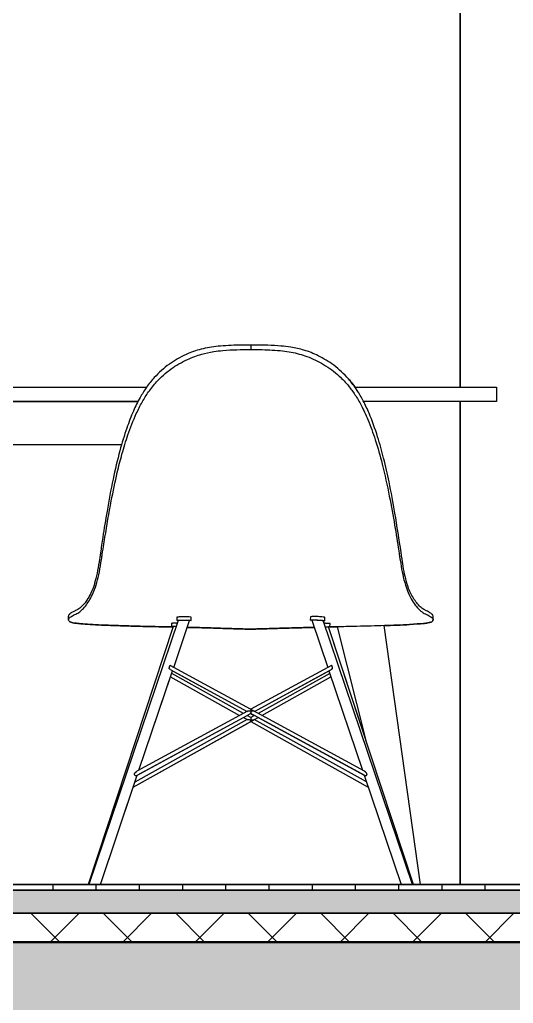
# Model space of a CAD drawing. Header units: millimetres. Extents: x -100 to 224448, y 0 to 22177.
# Drawn here: x 80730 to 81415, y 16685 to 18050 of the extents above; entities that cross this region are included whole.
import ezdxf

# ---------------------------------------------------------------- set-up
doc = ezdxf.new("R2010")
doc.units = ezdxf.units.MM
doc.linetypes.add('DASHED', pattern=[19.05, 12.7, -6.35])
doc.layers.get('0').update_dxf_attribs({"true_color": 0xdfdfdf})
for name, color, linetype in [('Background_0', 7, 'Continuous'), ('Background_DOOR_PANEL', 255, 'Continuous'), ('Boundary_Floor_ Ceramic Tiles', 7, 'Continuous'), ('Boundary_Insulation_ Extruded Polystyrene', 42, 'Continuous'), ('Boundary_Screed', 7, 'Continuous'), ('Elevation_Plaster_ Cement', 7, 'Continuous'), ('Fill_Concrete_ Reinforced', 85, 'Continuous'), ('Fill_Floor_ Ceramic Tiles', 251, 'Continuous'), ('Fill_Insulation_ Extruded Polystyrene', 42, 'Continuous'), ('Fill_Screed', 251, 'Continuous'), ('Viewport border', 7, 'Continuous')]:
    doc.layers.add(name, color=color, linetype=linetype)
for name, color, linetype, lineweight in [('Background_Concrete_ Reinforced', 7, 'Continuous', 9), ('Background_Floor_ Ceramic Tiles', 7, 'Continuous', 9), ('Background_Insulation_ Extruded Polystyrene', 7, 'Continuous', 9), ('Background_Screed', 7, 'Continuous', 9), ('Boundary_Concrete_ Reinforced', 99, 'Continuous', 50)]:
    doc.layers.add(name, color=color, linetype=linetype, lineweight=lineweight)
doc.layers.add('BIM_ROOM_LINES', color=7, linetype='Continuous', plot=False)

# ---------------------------------------------------------------- blocks, each defined once
blk = doc.blocks.new("AA'__section__..%5CMainBuilding.dwg", base_point=(4426.8, -9050, 0))
at = {"layer": 'Elevation_Plaster_ Cement'}
h = blk.add_hatch(dxfattribs=at)
h.set_pattern_fill('DOTS2', color=256, scale=20, style=0)
h.paths.add_polyline_path([(13278.1, 9935), (13278.1, 7800), (14174.2, 7800), (14268.3, 8030), (14268.8, 8031.3), (14272.6, 8040.9), (14296.6, 8102.2), (14296.7, 8102.4), (14296.7, 8102.5, -0.269538), (14298.5, 8103.9), (14324.1, 8166.5), (14322.2, 8166.5), (14322.3, 8171), (14322.5, 8171), (14322.5, 8171.5), (14063, 8542.1), (14063, 8548.2), (14598.4, 8160.1), (14598.4, 8154.2), (14525.3, 8161.8), (14525.1, 8157.3), (14523.2, 8157.4), (14641, 7800), (14908.5, 7800), (14908.5, 8372.3), (14908.5, 8410), (14908.5, 8470), (14758.5, 8470), (14758.5, 8490), (16258.5, 8490), (16258.5, 8470), (16108.5, 8470), (16108.5, 8410), (16108.5, 8372.3), (16108.5, 7800), (16375.9, 7800), (16493.8, 8157.4), (16491.8, 8157.3), (16491.6, 8161.8), (16418.5, 8154.2), (16418.5, 8160.1), (16954, 8548.2), (16954, 8542.1), (16694.5, 8171.5), (16694.5, 8171), (16694.7, 8171), (16694.8, 8166.5), (16692.8, 8166.5), (16718.4, 8103.9, -0.269538), (16720.3, 8102.5), (16720.4, 8102.2), (16744.4, 8040.9), (16748.1, 8031.3), (16748.6, 8030), (16842.7, 7800), (20835.9, 7800), (20835.9, 11801.6), (11180.9, 10946.9), (11180.9, 8548.1), (11238.1, 8542.1), (11238.1, 9935)])
at = {"layer": 'Fill_Concrete_ Reinforced', "extrusion": (1.66128e-17, 2.88827e-15, -1)}
h = blk.add_hatch(dxfattribs=at)
h.set_pattern_fill('CONCRETE1', color=256, scale=20, angle=15, style=0)
h.set_pattern_definition([(15, (-5595.9, -5200), (287.368, 497.736), [50.8, -355.6]), (105, (-5595.9, -5200), (-497.736, 287.368), [50.8, -355.6]), (150, (-5546.83, -5186.85), (-392.5523, -105.184), [71.842, -502.8944]), (15, (-5606, -4966.04), (287.368, 497.736), [50.8, -355.6]), (60, (-5574.9, -4984), (-105.184, 392.5523), [35.921, -538.8154]), (150, (-5574.9, -4984), (-392.5523, -105.184), [35.921, -538.8154]), (15, (-5485.1, -4828.46), (287.368, 497.736), [71.842, -334.558]), (60, (-5485.1, -4828.46), (-105.184, 392.5523), [50.8, -523.9364]), (150, (-5415.7, -4809.87), (-392.5523, -105.184), [50.8, -523.9364]), (105, (-5352.3, -5029.55), (-497.736, 287.368), [50.8, -355.6]), (60, (-5352.32, -5029.55), (-105.184, 392.5523), [35.921, -538.8154]), (150, (-5334.36, -4998.44), (-392.5523, -105.184), [35.921, -538.8154]), (15, (-5573.13, -5088.7), (287.368, 497.736), [25.4, -340.36]), (15, (-5305, -4911.7), (287.368, 497.736), [25.4, -340.36]), (105, (-5440.83, -4895.5), (-497.736, 287.368), [25.4, -340.36]), (150, (-5332.6, -5103.15), (-392.5523, -105.184), [35.921, -538.8154]), (150, (-5576.65, -4879.3), (-392.5523, -105.184), [35.921, -538.8154]), (60, (-5446.4, -5021.9), (-105.184, 392.5523), [35.921, -538.8154]), (105, (-5474.1, -5114.77), (-497.736, 287.368), [6.35, -400.05]), (105, (-5500.1, -4944.24), (-497.736, 287.368), [6.35, -400.05]), (105, (-5334.15, -4827.46), (-497.736, 287.368), [6.35, -400.05]), (105, (-5272.14, -5034.36), (-497.736, 287.368), [6.35, -400.05])])
h.paths.add_polyline_path([(-26015.9, 7550), (-5775.9, 7550), (-5775.9, 7720), (-5915.9, 7720), (-25875.9, 7720), (-26015.9, 7720)])
at = {"layer": 'Fill_Floor_ Ceramic Tiles', "extrusion": (2.10113e-17, -4.02994e-14, -1)}
h = blk.add_hatch(dxfattribs=at)
h.set_pattern_fill('_USER', color=256, scale=60, angle=90, style=0, pattern_type=0)
h.set_pattern_definition([(90, (-5595.9, -5200), (-60, -2e-13), [])])
h.paths.add_polyline_path([(-5915.9, 7800), (-25875.9, 7800), (-25875.9, 7792), (-5915.9, 7792)])
at = {"layer": 'Fill_Insulation_ Extruded Polystyrene', "extrusion": (2.11813e-17, 8.48409e-16, -1)}
h = blk.add_hatch(dxfattribs=at)
h.set_pattern_fill('INSULATION', color=256, scale=20, style=0)
h.set_pattern_definition([(45, (-5595.9, -5200), (-50.28943, 50.28943), []), (135, (-5595.9, -5200), (-50.28943, -50.28943), [])])
h.paths.add_polyline_path([(-5915.9, 7760), (-25875.9, 7760), (-25875.9, 7720), (-5915.9, 7720)])
at = {"layer": 'Fill_Screed', "extrusion": (2.11813e-17, 1.06051e-15, -1)}
h = blk.add_hatch(dxfattribs=at)
h.set_pattern_fill('SCREED', color=256, scale=20, angle=15, style=0)
h.set_pattern_definition([(15, (-5595.9, -5200), (915.6406, 508.3053), [-127, 0, -381, 0]), (15, (-5599.19, -5187.73), (915.6406, 508.3053), [-50.8, 0, -177.8, 0, -91.44, 0, -381, 0]), (15, (-5602.47, -5175.47), (915.6406, 508.3053), [-25.4, 0, -127, 0, -127, 0, -279.4, 0, -91.44, 0]), (15, (-5605.76, -5163.2), (915.6406, 508.3053), [-91.44, 0, -406.4, 0]), (15, (-5609.05, -5150.93), (915.6406, 508.3053), [-304.8, 0, -304.8, 0]), (15, (-5612.34, -5138.66), (915.6406, 508.3053), [-431.8, 0]), (15, (-5615.62, -5126.4), (915.6406, 508.3053), [-127, 0, -558.8, 0]), (15, (-5618.9, -5114.13), (915.6406, 508.3053), [-177.8, 0, -101.6, 0]), (15, (-5622.2, -5101.86), (915.6406, 508.3053), [-254, 0]), (15, (-5628.77, -5077.33), (915.6406, 508.3053), [-35.56, 0, -381, 0, -228.6, 0]), (15, (-5632.06, -5065.06), (915.6406, 508.3053), [-50.8, 0, -5.08, 0, -127, 0]), (15, (-5635.34, -5052.8), (915.6406, 508.3053), [-25.4, 0, -330.2, 0, -381, 0]), (15, (-5638.63, -5040.53), (915.6406, 508.3053), [-254, 0]), (15, (-5641.92, -5028.26), (915.6406, 508.3053), [-127, 0, -533.4, 0]), (15, (-5648.5, -5003.72), (915.6406, 508.3053), [-609.6, 0]), (15, (-5651.78, -4991.46), (915.6406, 508.3053), [-127, 0, -10.16, 0, -177.8, 0]), (15, (-5655.07, -4979.2), (915.6406, 508.3053), [-35.56, 0, -254, 0, -101.6, 0, -177.8, 0, -203.2, 0]), (15, (-5658.35, -4966.92), (915.6406, 508.3053), [-76.2, 0, -101.6, 0, -254, 0, -10.16, 0, -127, 0]), (15, (-5661.64, -4954.65), (915.6406, 508.3053), [-254, 0])])
h.paths.add_polyline_path([(-5915.9, 7792), (-25875.9, 7792), (-25875.9, 7760), (-5915.9, 7760)])
at = {"linetype": 'DASHED', "extrusion": (0, 1, 1.06547e-32)}
blk.add_line((11967.5, 8548.2), (11967.5, 8542.1), dxfattribs=at)
blk.add_line((5427.9, 7800), (41613.9, 7800))
blk.add_line((5427.9, 7800), (41613.9, 7800))
at = {"layer": 'Background_0', "extrusion": (0, 1, 1.06547e-32)}
for p, q in [((11312, 8490), (11823.1, 8490)), ((12112, 8490), (12308.5, 8490)), ((12308.5, 8490), (12308.5, 8470)), ((11811, 8470), (11324.1, 8470)), ((11324.1, 8470), (11811, 8470)), ((12308.5, 8470), (12124.1, 8470)), ((11788.1, 8410), (11346.9, 8410)), ((11788.1, 8410), (11346.9, 8410)), ((11866.8, 8166.3), (11742.9, 7800)), ((11857.7, 8162.4), (11857.7, 8157.8)), ((11860.6, 8101.1), (11882.6, 8166.3)), ((11864.7, 8170.9), (11864.7, 8166.3)), ((11884.7, 8166.3), (11884.7, 8170.9)), ((12050.4, 8171.3), (12050.2, 8166.7)), ((12052.1, 8166.5), (12074.3, 8101)), ((12192, 7800), (12068.2, 8165.9)), ((12070.2, 8165.8), (12070.4, 8170.3)), ((12077.4, 8157.3), (12077.6, 8161.8)), ((11859.7, 8157.7), (11741.8, 7800)), ((11860.6, 8101.1), (11879.3, 8156.6)), ((12071, 8157.6), (12072.8, 8157.5)), ((12071, 8157.6), (12077.4, 8157.3)), ((12072.8, 8157.5), (12075.3, 8157.4)), ((12193.3, 7800), (12075.4, 8157.4)), ((12127.1, 8000.6), (12075.6, 8157.1)), ((12128.1, 7998), (12087.7, 8157.3)), ((12152.3, 8159), (12202.8, 7800)), ((12152.3, 8159), (12202.8, 7800)), ((11812.3, 7958.4), (11858.9, 8096.3)), ((12125.4, 7957), (11855.5, 8103.8)), ((11856.4, 8097.7), (11961.6, 8040.4)), ((11857.8, 8092.8), (11858.9, 8096.3)), ((11957.3, 8037.3), (11857.8, 8092.8)), ((11858.9, 8096.3), (11962.3, 8040)), ((12079.4, 8103.7), (11967.5, 8042.9)), ((11972.8, 8040), (12078.5, 8097.6)), ((11972.8, 8040), (12075.9, 8096.2)), ((12077.1, 8092.7), (11977.8, 8037.3)), ((12075.9, 8096.2), (12122.5, 7958.6)), ((11812.3, 7958.4), (11856.1, 8088)), ((11856.1, 8088), (11952.1, 8034.5)), ((11856.1, 8088), (11952.1, 8034.5)), ((11983, 8034.5), (12078.7, 8087.9)), ((11983, 8034.5), (12078.7, 8087.9)), ((11962.9, 8040.3), (11809.4, 7956.9)), ((11966.4, 8037.8), (12126.2, 7950.9)), ((11967.5, 8040.9), (11967.5, 8040)), ((11804.4, 7934.9), (11977.8, 8031.6)), ((11804.4, 7934.9), (11967.5, 8025.9)), ((11962.4, 8028.8), (11806.7, 7942)), ((11808.6, 7950.7), (11967.5, 8037.2)), ((11810, 7951.5), (11957.3, 8031.6)), ((11957.3, 8031.6), (11962.4, 8028.8)), ((11957.3, 8031.6), (11962.8, 8028.6)), ((11962.5, 8034.4), (11967.5, 8037.2)), ((11967.5, 8031.6), (11962.5, 8034.4)), ((11967.5, 8037.2), (11971.5, 8035)), ((11972.6, 8034.4), (11967.5, 8031.6)), ((11967.5, 8031.6), (11967.5, 8029)), ((11967.5, 8029), (11967.5, 8028)), ((11967.5, 8025.9), (11967.5, 8028)), ((11967.5, 8025.9), (12130.5, 7935.1)), ((11967.5, 8025.9), (12130.5, 7935.1)), ((12128.1, 7942.1), (11972.3, 8028.9)), ((11972.9, 8028.9), (11977.8, 8031.6)), ((11977.8, 8031.6), (12124.9, 7951.6)), ((11758.7, 7800), (11810, 7951.5)), ((11806.7, 7942), (11810, 7951.5)), ((12124.9, 7951.6), (12176.2, 7800)), ((11758.7, 7800), (11804.4, 7934.9))]:
    blk.add_line(p, q, dxfattribs=at)
at = {"layer": 'Background_0', "extrusion": (8.86372e-13, 7.83155e-13, -1)}
blk.add_arc((-11999.4, 8410.8, 0), 137.7, 136.6926, 144.8637, dxfattribs=at)
at = {"layer": 'Background_0'}
for centre, radius, start, end in [((11877.2, 8027.4, 0), 143.7, 87.0083, 90.9973), ((12053.3, 8155.2), 16.4, 88.1779, 99.3618), ((12126.9, 7952.4), 1.63, 243.8348, 303.5316), ((12126.9, 7952.8), 2.01, 297.2959, 344.3226)]:
    blk.add_arc(centre, radius, start, end, dxfattribs=at)
at = {"layer": 'Background_0', "extrusion": (-1.74004e-16, 1.06547e-32, -1)}
for centre, radius, start, end in [((-11863.6, 8109), 13.5, 302.7381, 316.0829), ((-11807.9, 7952.6), 1.99, 296.5514, 344.4291)]:
    blk.add_arc(centre, radius, start, end, dxfattribs=at)
at = {"layer": 'Background_0', "extrusion": (9.07612e-14, 1.808e-19, -1)}
for start_param, end_param in [(-0.000001, 1.570953), (5.634555, 6.283184), (1.570953, 3.141592), (3.141592, 3.807343)]:
    blk.add_ellipse((11874.7, 8166.3), major_axis=(-10, 0), ratio=0.02531, start_param=start_param, end_param=end_param, dxfattribs=at)
at = {"layer": 'Background_0', "extrusion": (7.79716e-16, -2.76083e-18, -1)}
for start_param, end_param in [(3.148971, 3.932856), (3.932856, 5.433967), (5.433967, 6.279242)]:
    blk.add_ellipse((11874.7, 8166.3), major_axis=(7.91, -0.02), ratio=0.025509, start_param=start_param, end_param=end_param, dxfattribs=at)
at = {"layer": 'Background_0', "extrusion": (9.43434e-17, -1.19761e-17, -1)}
for start_param, end_param in [(-0.002953, 3.138639), (5.619983, 6.280232), (3.141611, 3.750605), (9.421825, 9.424796)]:
    blk.add_ellipse((12060.2, 8166.2), major_axis=(-9.99, 0.45), ratio=0.069694, start_param=start_param, end_param=end_param, dxfattribs=at)
at = {"layer": 'Background_0', "extrusion": (-1.74004e-16, 1.38667e-32, -1)}
for start_param, end_param in [(6.25873, 7.115321), (0.832136, 2.472617), (2.472617, 3.117475)]:
    blk.add_ellipse((12060.2, 8166.2), major_axis=(-8.01, 0.3), ratio=0.068313, start_param=start_param, end_param=end_param, dxfattribs=at)
at = {"layer": 'Background_0', "extrusion": (-1.74004e-16, 1.06547e-32, -1)}
for centre, major_axis, ratio, start_param, end_param in [((11867.7, 8157.8), (10, 0), 0.044485, 3.141593, 4.343124), ((11867.7, 8157.8), (10, 0), 0.044485, 2.49566, 3.141593), ((11967.5, 8028.8), (-4.96, 0), 0.150863, 5.060577, 6.018523), ((11967.5, 8028.8), (-4.96, 0), 0.150863, 4.712389, 5.060577)]:
    blk.add_ellipse(centre, major_axis=major_axis, ratio=ratio, start_param=start_param, end_param=end_param, dxfattribs=at)
at = {"layer": 'Background_0', "extrusion": (7.28786e-16, 4.60276e-18, -1)}
for start_param, end_param in [(3.157112, 3.991124), (3.991124, 4.233039)]:
    blk.add_ellipse((11867.7, 8157.8), major_axis=(7.91, 0.04), ratio=0.044833, start_param=start_param, end_param=end_param, dxfattribs=at)
at = {"layer": 'Background_0', "extrusion": (-1.59995e-16, 1.69008e-22, -1)}
for start_param, end_param in [(3.468422, 4.364278), (4.364278, 4.712465)]:
    blk.add_ellipse((11967.5, 8040), major_axis=(4.96, 0), ratio=0.184074, start_param=start_param, end_param=end_param, dxfattribs=at)
at = {"layer": 'Background_0', "extrusion": (-1.88013e-16, -1.69008e-22, -1)}
for start_param, end_param in [(1.570873, 1.91906), (1.91906, 2.814763)]:
    blk.add_ellipse((11967.5, 8040), major_axis=(-4.96, 0), ratio=0.184074, start_param=start_param, end_param=end_param, dxfattribs=at)
at = {"layer": 'Background_0'}
for start_param, end_param in [(1.570796, 1.918984), (1.918984, 2.876931)]:
    blk.add_ellipse((11967.5, 8028.8), major_axis=(-4.96, 0), ratio=0.150863, start_param=start_param, end_param=end_param, dxfattribs=at)
for points, degree, knots in [([(11967.5, 8548.2), (11962.1, 8548.2), (11956.6, 8548.2), (11946.3, 8548), (11941.3, 8547.8), (11926.3, 8547), (11917.8, 8546.2), (11906.3, 8544.3), (11902.4, 8543.5), (11894.9, 8541.6), (11891.5, 8540.5), (11884.5, 8538.1), (11881.2, 8536.7), (11869.6, 8531.4), (11861.8, 8527), (11846.8, 8516.3), (11839.9, 8510.1), (11829.6, 8498.8), (11826, 8494.2), (11819.5, 8484.9), (11816.6, 8480.2), (11810.5, 8469.4), (11807.5, 8463.1), (11801.3, 8449.1), (11798.2, 8441.1), (11791.9, 8422.8), (11788.7, 8412.3), (11782.3, 8388.7), (11779.2, 8375.4), (11773.3, 8347.5), (11770.5, 8332.5), (11765.9, 8305.8), (11763.9, 8293.7), (11761, 8274.4), (11759.9, 8267.1), (11758.2, 8255.9), (11757.6, 8251.6), (11756.1, 8242.1), (11755.2, 8236.8), (11753.2, 8226.8), (11752.1, 8222.2), (11749.6, 8213.9), (11748.5, 8210.8), (11746.2, 8205.4), (11745, 8202.9), (11742.1, 8197.6), (11740.5, 8195), (11736.9, 8190), (11735, 8187.7), (11731.1, 8183.8), (11729.1, 8182.5), (11726, 8180.6), (11724.7, 8180.1), (11721, 8178.3), (11719.1, 8177.2), (11716, 8175), (11715, 8174), (11714.5, 8172.8), (11714.5, 8172.5), (11714.5, 8172.2)], 3, [0, 0, 0, 0, 16.330716, 16.330716, 31.10748, 31.10748, 61.512893, 61.512893, 77.35221, 77.35221, 92.1238, 92.1238, 107.017959, 107.017959, 145.130915, 145.130915, 185.659571, 185.659571, 211.144639, 211.144639, 234.597358, 234.597358, 264.247955, 264.247955, 298.978933, 298.978933, 343.832824, 343.832824, 398.464099, 398.464099, 458.814973, 458.814973, 507.488234, 507.488234, 537.236482, 537.236482, 553.138672, 553.138672, 573.955597, 573.955597, 593.482799, 593.482799, 611.422984, 611.422984, 630.807534, 630.807534, 655.718862, 655.718862, 687.134652, 687.134652, 723.883084, 723.883084, 754.468186, 754.468186, 822.843285, 822.843285, 908.971704, 908.971704, 939.060242, 939.060242, 939.060242, 939.060242]), ([(12220.6, 8172.2), (12220.6, 8172.9), (12220.3, 8173.6), (12218.9, 8175.1), (12217.8, 8176), (12215, 8177.7), (12213.4, 8178.6), (12209.9, 8180.3), (12208.2, 8181), (12204.8, 8183.3), (12203.2, 8184.6), (12199.9, 8188), (12198.3, 8189.9), (12195.2, 8194.1), (12193.8, 8196.3), (12191, 8201.1), (12189.7, 8203.6), (12187.2, 8209.2), (12186.1, 8212), (12183.9, 8219), (12182.8, 8222.9), (12180.8, 8231.7), (12179.9, 8236.6), (12178.3, 8245.9), (12177.7, 8250.4), (12176.7, 8256.7), (12176.5, 8258.6), (12173.5, 8278.6), (12170.7, 8297.1), (12165.1, 8329.5), (12162.4, 8344.1), (12157.2, 8369.4), (12154.7, 8380.4), (12149.5, 8401.2), (12146.7, 8411.2), (12140.1, 8432.1), (12136.2, 8443.2), (12129.3, 8459.4), (12126.6, 8465.1), (12121.1, 8475.7), (12118.2, 8480.7), (12111.5, 8491), (12107.5, 8496.3), (12097, 8508.3), (12090.3, 8514.6), (12076, 8525.2), (12068.8, 8529.6), (12057.9, 8534.9), (12054.6, 8536.4), (12048.1, 8539), (12044.8, 8540.2), (12035.4, 8542.9), (12029.4, 8544.2), (12018.7, 8545.9), (12014, 8546.4), (12003.4, 8547.3), (11997.3, 8547.7), (11983.3, 8548.1), (11975.4, 8548.2), (11967.5, 8548.2)], 3, [383.319442, 383.319442, 383.319442, 383.319442, 419.22789, 419.22789, 453.909185, 453.909185, 482.097896, 482.097896, 502.375549, 502.375549, 518.270199, 518.270199, 532.247994, 532.247994, 543.910889, 543.910889, 554.554307, 554.554307, 564.834948, 564.834948, 576.338436, 576.338436, 589.397144, 589.397144, 600.98443, 600.98443, 605.77919, 605.77919, 650.931093, 650.931093, 686.958256, 686.958256, 714.797523, 714.797523, 740.438477, 740.438477, 770.035685, 770.035685, 786.5812, 786.5812, 801.648134, 801.648134, 819.550519, 819.550519, 844.362973, 844.362973, 866.825831, 866.825831, 875.712827, 875.712827, 884.748356, 884.748356, 900.216743, 900.216743, 911.686824, 911.686824, 926.688446, 926.688446, 946.041088, 946.041088, 946.041088, 946.041088]), ([(11714.5, 8167.2), (11714.5, 8167.9), (11714.8, 8168.6), (11716.2, 8170.2), (11717.3, 8171), (11719.7, 8172.4), (11720.4, 8172.9), (11722, 8173.7), (11722.7, 8174.1), (11725, 8175.2), (11726.8, 8176), (11730.4, 8178.3), (11732.1, 8179.7), (11735.7, 8183.3), (11737.5, 8185.3), (11742.7, 8192.4), (11746, 8198), (11750.1, 8207.2), (11751.5, 8210.8), (11754.3, 8219.9), (11755.5, 8224.6), (11757.7, 8234.9), (11758.6, 8240.6), (11760, 8249.1), (11760.5, 8251.9), (11760.9, 8255.1), (11761, 8255.4), (11761.5, 8258.9), (11762.2, 8263.3), (11763.7, 8273), (11764.4, 8277.3), (11767.8, 8298.1), (11770.7, 8315.3), (11776.4, 8345.1), (11779.2, 8358.4), (11784.3, 8380), (11786.4, 8388.5), (11791.3, 8406), (11794, 8415), (11800.5, 8433.8), (11804.4, 8443.7), (11811.2, 8458.6), (11813.9, 8464), (11819.5, 8474), (11822.4, 8478.7), (11829, 8488), (11832.7, 8492.7), (11842.8, 8503.8), (11849.5, 8509.8), (11863.9, 8520.1), (11871.5, 8524.5), (11882.9, 8529.7), (11886.4, 8531.1), (11893, 8533.6), (11896.2, 8534.6), (11904.8, 8537.1), (11910.3, 8538.3), (11920.3, 8539.8), (11924.6, 8540.3), (11935.3, 8541.3), (11941.8, 8541.6), (11954.6, 8542), (11961.1, 8542.1), (11967.5, 8542.1)], 3, [282.763591, 282.763591, 282.763591, 282.763591, 312.946334, 312.946334, 342.237182, 342.237182, 354.170816, 354.170816, 363.917289, 363.917289, 381.338568, 381.338568, 395.33515, 395.33515, 407.61727, 407.61727, 430.080656, 430.080656, 440.322272, 440.322272, 449.714576, 449.714576, 460.205087, 460.205087, 465.478589, 465.478589, 466.022667, 466.022667, 471.620418, 471.620418, 476.011063, 476.011063, 493.219473, 493.219473, 506.849549, 506.849549, 515.862672, 515.862672, 525.507293, 525.507293, 536.48913, 536.48913, 543.006963, 543.006963, 548.952309, 548.952309, 555.470742, 555.470742, 565.407649, 565.407649, 574.735651, 574.735651, 578.727853, 578.727853, 582.166627, 582.166627, 588.043547, 588.043547, 592.326401, 592.326401, 598.712778, 598.712778, 605.095063, 605.095063, 605.095063, 605.095063]), ([(11967.5, 8542.1), (11972.8, 8542.1), (11978.1, 8542), (11988, 8541.8), (11992.7, 8541.6), (12007.5, 8540.8), (12016, 8539.8), (12027.3, 8537.7), (12031, 8536.8), (12038.3, 8534.8), (12041.9, 8533.6), (12053.5, 8529.4), (12061.2, 8525.7), (12076.4, 8516.7), (12083.6, 8511.3), (12094.9, 8501), (12099.2, 8496.4), (12106.3, 8487.7), (12109.3, 8483.6), (12115.2, 8474.6), (12118.1, 8469.7), (12124.1, 8458.3), (12127.2, 8451.6), (12133.8, 8435.8), (12137.3, 8426.3), (12143.9, 8405.8), (12147.1, 8394.5), (12153.7, 8368.5), (12156.9, 8353.5), (12162.5, 8325.3), (12165, 8311.6), (12169.2, 8286.5), (12171.1, 8274.6), (12173, 8262.6), (12173, 8262.3), (12173.3, 8260.7), (12173.5, 8259.4), (12174.3, 8254.1), (12175, 8249.6), (12176.5, 8240), (12177.4, 8235), (12179.5, 8225), (12180.8, 8220), (12183.4, 8211.6), (12184.6, 8208.1), (12187.8, 8200.7), (12189.8, 8197.1), (12193.6, 8190.7), (12195.5, 8188.1), (12199.5, 8183), (12201.6, 8180.9), (12205.9, 8177.3), (12208, 8176.2), (12210, 8175.2), (12210.1, 8175.2), (12210.3, 8175.1), (12210.4, 8175), (12211, 8174.7), (12211.6, 8174.5), (12214.6, 8173), (12216.4, 8171.9), (12219.3, 8169.8), (12220.2, 8168.8), (12220.6, 8167.7), (12220.6, 8167.5), (12220.6, 8167.2)], 3, [0, 0, 0, 0, 15.757403, 15.757403, 29.876397, 29.876397, 60.217719, 60.217719, 75.46174, 75.46174, 90.562825, 90.562825, 125.839789, 125.839789, 163.867976, 163.867976, 190.519789, 190.519789, 211.865338, 211.865338, 235.763088, 235.763088, 265.954633, 265.954633, 307.364462, 307.364462, 355.194579, 355.194579, 416.705843, 416.705843, 471.979401, 471.979401, 520.298129, 520.298129, 521.624643, 521.624643, 526.823515, 526.823515, 544.103524, 544.103524, 563.656539, 563.656539, 584.557398, 584.557398, 601.424977, 601.424977, 623.265169, 623.265169, 644.944271, 644.944271, 671.508634, 671.508634, 703.87251, 703.87251, 706.216719, 706.216719, 707.493232, 707.493232, 717.983679, 717.983679, 768.236516, 768.236516, 830.243831, 830.243831, 846.973844, 846.973844, 846.973844, 846.973844]), ([(11859.5, 8157.1), (11854.5, 8157.2), (11849.6, 8157.3), (11838.2, 8157.5), (11831.7, 8157.7), (11820.2, 8157.9), (11815.2, 8158), (11802.2, 8158.4), (11794.3, 8158.6), (11779, 8159.1), (11771.7, 8159.3), (11753.2, 8160.2), (11742.5, 8160.8), (11730.6, 8161.7), (11727.7, 8162), (11721.5, 8162.7), (11719.2, 8163.2), (11717.1, 8163.9), (11716.6, 8164.2), (11716.1, 8164.5), (11716, 8164.7), (11715.5, 8165.1), (11715.1, 8165.5), (11714.6, 8166.4), (11714.5, 8166.8), (11714.5, 8167.2)], 3, [76.426733, 76.426733, 76.426733, 76.426733, 87.021319, 87.021319, 100.881195, 100.881195, 111.823793, 111.823793, 129.522232, 129.522232, 147.124892, 147.124892, 176.267547, 176.267547, 190.24467, 190.24467, 218.44689, 218.44689, 233.779419, 233.779419, 242.229448, 242.229448, 262.825084, 262.825084, 282.763591, 282.763591, 282.763591, 282.763591]), ([(11715.7, 8164.9), (11715.7, 8164.9), (11715.8, 8164.8), (11716, 8164.7), (11716.1, 8164.5), (11716.6, 8164.2), (11717.1, 8163.9), (11719.2, 8163.2), (11721.5, 8162.7), (11727.7, 8162), (11730.6, 8161.7), (11742.5, 8160.8), (11753.2, 8160.2), (11771.7, 8159.3), (11779, 8159.1), (11794.3, 8158.6), (11802.2, 8158.4), (11815.2, 8158), (11820.2, 8157.9), (11831.7, 8157.7), (11838.2, 8157.5), (11849.6, 8157.3), (11854.5, 8157.2), (11859.5, 8157.1)], 3, [76.426734, 76.426734, 76.426734, 76.426734, 79.126576, 79.126576, 87.576605, 87.576605, 102.909134, 102.909134, 131.111354, 131.111354, 145.088477, 145.088477, 174.231132, 174.231132, 191.833792, 191.833792, 209.532231, 209.532231, 220.474829, 220.474829, 234.334705, 234.334705, 244.92929, 244.92929, 244.92929, 244.92929]), ([(11857.7, 8162.4), (11857.7, 8162.4), (11857.7, 8162.4), (11857.9, 8162.5), (11858.3, 8162.5), (11859.3, 8162.6), (11859.7, 8162.7), (11860.1, 8162.7)], 3, [55.866795, 55.866795, 55.866795, 55.866795, 57.120542, 57.120542, 61.131352, 61.131352, 63.001634, 63.001634, 63.001634, 63.001634]), ([(11860.1, 8162.7), (11860.9, 8162.7), (11861.9, 8162.8), (11863.8, 8162.8), (11864.7, 8162.8), (11865.6, 8162.8)], 3, [0, 0, 0, 0, 3.736532, 3.736532, 6.556741, 6.556741, 6.556741, 6.556741]), ([(11874.7, 8171), (11874, 8171), (11873.3, 8171), (11871.6, 8171), (11870.5, 8171), (11868.4, 8171), (11867.5, 8171), (11865.9, 8170.9), (11865.4, 8170.9), (11864.8, 8170.9), (11864.7, 8170.9), (11864.7, 8170.9)], 3, [40.11391, 40.11391, 40.11391, 40.11391, 42.198465, 42.198465, 45.490052, 45.490052, 49.470858, 49.470858, 53.241932, 53.241932, 55.868372, 55.868372, 55.868372, 55.868372]), ([(12050.4, 8171.3), (12050.4, 8171.3), (12050.4, 8171.3), (12050.4, 8171.3), (12050.5, 8171.4), (12050.5, 8171.4), (12050.6, 8171.4), (12050.6, 8171.4), (12050.6, 8171.4), (12050.6, 8171.4)], 5, [55.974825, 55.974825, 55.974825, 55.974825, 55.974825, 55.974825, 57.597071, 57.597071, 57.597071, 57.597071, 58.30743, 58.30743, 58.30743, 58.30743, 58.30743, 58.30743]), ([(12070.4, 8170.3), (12070.4, 8170.3), (12070.3, 8170.4), (12069.9, 8170.5), (12069.5, 8170.6), (12068.3, 8170.8), (12067.4, 8170.9), (12065.3, 8171.1), (12064.2, 8171.2), (12061.7, 8171.4), (12060.4, 8171.5), (12057.8, 8171.6), (12056.5, 8171.6), (12054.8, 8171.6), (12054.3, 8171.6), (12053.8, 8171.6)], 3, [40.11391, 40.11391, 40.11391, 40.11391, 42.198465, 42.198465, 45.490052, 45.490052, 49.470858, 49.470858, 53.241932, 53.241932, 57.120542, 57.120542, 61.131352, 61.131352, 63.001634, 63.001634, 63.001634, 63.001634]), ([(12077.6, 8161.8), (12076.8, 8161.9), (12075.7, 8161.9), (12074.1, 8162), (12072.9, 8162.1), (12071.4, 8162.2), (12070.2, 8162.2), (12069.4, 8162.3)], 3, [26.174857, 26.174857, 26.174857, 26.174857, 30.157443, 32.148737, 34.14003, 36.131323, 40.11391, 40.11391, 40.11391, 40.11391]), ([(12220.6, 8167.2), (12220.6, 8166.7), (12220.4, 8166.2), (12219.9, 8165.5), (12219.7, 8165.2), (12219.1, 8164.6), (12218.7, 8164.3), (12217.2, 8163.6), (12215.8, 8163.2), (12211.6, 8162.5), (12209.5, 8162.2), (12202.3, 8161.5), (12195.6, 8161), (12182.7, 8160.2), (12176.7, 8159.9), (12159.3, 8159.2), (12147.3, 8158.8), (12128.2, 8158.2), (12121.6, 8158.1), (12109.9, 8157.8), (12104.9, 8157.7), (12091.8, 8157.4), (12083.7, 8157.3), (12075.6, 8157.1)], 3, [846.973844, 846.973844, 846.973844, 846.973844, 885.937392, 885.937392, 905.990047, 905.990047, 932.779336, 932.779336, 962.821687, 962.821687, 985.245212, 985.245212, 1031.612156, 1031.612156, 1064.98894, 1064.98894, 1124.430783, 1124.430783, 1154.85931, 1154.85931, 1177.784721, 1177.784721, 1214.211173, 1214.211173, 1214.211173, 1214.211173]), ([(12152.3, 8159), (12158.6, 8159.2), (12164.6, 8159.4), (12176.7, 8159.9), (12182.7, 8160.2), (12195.6, 8161), (12202.3, 8161.5), (12209.5, 8162.2), (12211.6, 8162.5), (12215.8, 8163.2), (12217.2, 8163.6), (12218.7, 8164.3), (12219.1, 8164.6), (12219.7, 8165.2), (12219.9, 8165.5), (12220.4, 8166.2), (12220.6, 8166.7), (12220.6, 8167.2)], 3, [846.973844, 846.973844, 846.973844, 846.973844, 878.031326, 878.031326, 911.40811, 911.40811, 957.775054, 957.775054, 980.198579, 980.198579, 1010.24093, 1010.24093, 1037.030219, 1037.030219, 1057.082874, 1057.082874, 1096.046422, 1096.046422, 1096.046422, 1096.046422]), ([(11879.3, 8156.6), (11881.7, 8156.5), (11884.1, 8156.5), (11895.1, 8156.2), (11903.8, 8156), (11921.2, 8155.4), (11929.8, 8155.2), (11945.4, 8154.7), (11952.3, 8154.5), (11962.6, 8154.2), (11965.1, 8154.2), (11967.5, 8154.2)], 3, [0, 0, 0, 0, 4.827806, 4.827806, 22.88866, 22.88866, 40.965373, 40.965373, 55.292181, 55.292181, 62.635254, 62.635254, 62.635254, 62.635254]), ([(11967.5, 8154.2), (11965.1, 8154.2), (11962.6, 8154.2), (11952.3, 8154.5), (11945.4, 8154.7), (11929.8, 8155.2), (11921.2, 8155.4), (11903.8, 8156), (11895.1, 8156.2), (11884.1, 8156.5), (11881.7, 8156.5), (11879.3, 8156.6)], 3, [0, 0, 0, 0, 7.343073, 7.343073, 21.669881, 21.669881, 39.746594, 39.746594, 57.807447, 57.807447, 62.635254, 62.635254, 62.635254, 62.635254]), ([(11967.5, 8154.2), (11969.4, 8154.2), (11971.4, 8154.2), (11974.9, 8154.3), (11976.9, 8154.4), (11982.7, 8154.5), (11986.5, 8154.6), (11997.9, 8155), (12005.5, 8155.2), (12018.1, 8155.6), (12023.2, 8155.7), (12035, 8156.1), (12041.7, 8156.2), (12050.8, 8156.5), (12053.2, 8156.5), (12055.5, 8156.6)], 3, [1243.644909, 1243.644909, 1243.644909, 1243.644909, 1253.980064, 1253.980064, 1262.92384, 1262.92384, 1279.470874, 1279.470874, 1312.4588, 1312.4588, 1334.464033, 1334.464033, 1363.94614, 1363.94614, 1373.961232, 1373.961232, 1373.961232, 1373.961232]), ([(12055.5, 8156.6), (12053.2, 8156.5), (12050.8, 8156.5), (12041.7, 8156.2), (12035, 8156.1), (12023.2, 8155.7), (12018.1, 8155.6), (12005.5, 8155.2), (11997.9, 8155), (11986.5, 8154.6), (11982.7, 8154.5), (11976.9, 8154.4), (11974.9, 8154.3), (11971.4, 8154.2), (11969.4, 8154.2), (11967.5, 8154.2)], 3, [1243.644909, 1243.644909, 1243.644909, 1243.644909, 1253.660002, 1253.660002, 1283.142109, 1283.142109, 1305.147342, 1305.147342, 1338.135268, 1338.135268, 1354.682302, 1354.682302, 1363.626078, 1363.626078, 1373.961232, 1373.961232, 1373.961232, 1373.961232]), ([(11854.3, 8101.6), (11854.3, 8101.5), (11854.3, 8101.5), (11854.2, 8101.3), (11854.2, 8101.2), (11854.1, 8100.8), (11854.1, 8100.7), (11854.1, 8100.4), (11854, 8100.2), (11854, 8100), (11854, 8099.8), (11853.9, 8099.7), (11853.9, 8099.7), (11853.9, 8099.7)], 3, [12.502432, 12.502432, 12.502432, 12.502432, 12.576358, 12.576358, 13.062844, 13.062844, 13.54933, 13.54933, 14.026341, 14.026341, 14.503352, 14.503352, 14.584238, 14.584238, 14.584238, 14.584238]), ([(11854.5, 8102.5), (11854.5, 8102.3), (11854.4, 8102.2), (11854.4, 8101.9), (11854.3, 8101.7), (11854.3, 8101.6)], 3, [14.5842378, 14.5842378, 14.5842378, 14.5842378, 15.0707239, 15.0707239, 15.4832834, 15.4832834, 15.4832834, 15.4832834]), ([(11855.4, 8103.9), (11855.4, 8103.9), (11855.4, 8103.9), (11855.3, 8103.9), (11855.3, 8103.9), (11855.3, 8103.8), (11855.2, 8103.8), (11855.1, 8103.7), (11855.1, 8103.6), (11855, 8103.4), (11854.9, 8103.3), (11854.8, 8103.1), (11854.8, 8103), (11854.6, 8102.7), (11854.6, 8102.6), (11854.5, 8102.5)], 3, [0, 0, 0, 0, 0.074927, 0.074927, 0.548288, 0.548288, 1.021649, 1.021649, 1.49837, 1.49837, 1.975091, 1.975091, 2.451812, 2.451812, 2.928533, 2.928533, 2.928533, 2.928533]), ([(12081.1, 8099.7), (12081.1, 8099.7), (12081.1, 8099.7), (12081.1, 8099.7), (12081.1, 8099.7), (12080.7, 8099.3), (12080.3, 8099), (12079.9, 8098.7), (12079.6, 8098.3), (12079.1, 8098), (12079, 8097.9), (12078.9, 8097.8), (12078.7, 8097.7), (12078.6, 8097.6), (12078.6, 8097.6), (12078.5, 8097.6), (12078.5, 8097.6)], 5, [-6.629642, -6.629642, -6.629642, -6.629642, -6.629642, -6.629642, -6.552182, -6.552182, -6.552182, -6.552182, -4.15763, -4.15763, -4.15763, -4.15763, -3.351488, -3.351488, -3.351488, -3.172805, -3.172805, -3.172805, -3.172805, -3.172805, -3.172805]), ([(12079.4, 8103.7), (12079.4, 8103.7), (12079.5, 8103.8), (12079.5, 8103.8), (12079.6, 8103.8), (12079.7, 8103.9), (12079.7, 8103.9), (12079.7, 8103.9), (12079.7, 8103.9), (12079.7, 8103.9)], 5, [6.4944525, 6.4944525, 6.4944525, 6.4944525, 6.4944525, 6.4944525, 6.8052271, 6.8052271, 6.8052271, 6.8052271, 6.8796825, 6.8796825, 6.8796825, 6.8796825, 6.8796825, 6.8796825]), ([(12080.5, 8102.5), (12080.5, 8102.6), (12080.4, 8102.7), (12080.3, 8103), (12080.3, 8103.1), (12080.2, 8103.3), (12080.1, 8103.4), (12080, 8103.6), (12080, 8103.7), (12079.9, 8103.8), (12079.8, 8103.8), (12079.8, 8103.9), (12079.7, 8103.9), (12079.7, 8103.9)], 3, [0, 0, 0, 0, 0.476721, 0.476721, 0.953442, 0.953442, 1.430163, 1.430163, 1.906884, 1.906884, 2.380245, 2.380245, 2.838722, 2.838722, 2.838722, 2.838722]), ([(12080.8, 8101.6), (12080.8, 8101.7), (12080.7, 8101.9), (12080.6, 8102.2), (12080.6, 8102.3), (12080.5, 8102.5)], 3, [14.5842378, 14.5842378, 14.5842378, 14.5842378, 14.9967974, 14.9967974, 15.4832834, 15.4832834, 15.4832834, 15.4832834]), ([(12081.1, 8099.7), (12081.1, 8099.8), (12081.1, 8100), (12081, 8100.2), (12081, 8100.4), (12081, 8100.7), (12080.9, 8100.8), (12080.9, 8101.2), (12080.8, 8101.3), (12080.8, 8101.5), (12080.8, 8101.5), (12080.8, 8101.6)], 3, [12.592736, 12.592736, 12.592736, 12.592736, 13.060328, 13.060328, 13.537339, 13.537339, 14.023825, 14.023825, 14.510311, 14.510311, 14.584238, 14.584238, 14.584238, 14.584238]), ([(11967.5, 8042.9), (11967.5, 8042.9), (11967.5, 8042.8), (11967.5, 8042.8), (11967.5, 8042.7), (11967.5, 8042.6), (11967.5, 8042.3), (11967.5, 8042.1), (11967.5, 8041.8), (11967.5, 8041.4), (11967.5, 8041.1), (11967.5, 8040.9)], 3, [-1.244489, -1.244489, -1.244489, -1.244489, -1.22233, -1.20017, -1.155851, -1.067213, -0.889936, -0.71266, -0.535383, -0.358107, -0.003554, -0.003554, -0.003554, -0.003554]), ([(11967.5, 8040), (11967.5, 8039.7), (11967.5, 8039.3), (11967.5, 8038.8), (11967.5, 8038.4), (11967.5, 8038), (11967.5, 8037.7), (11967.5, 8037.4), (11967.5, 8037.3), (11967.5, 8037.3), (11967.5, 8037.2), (11967.5, 8037.2), (11967.5, 8037.2)], 3, [1.592677, 1.592677, 1.592677, 1.592677, 2.036195, 2.257954, 2.479714, 2.701473, 2.923232, 3.034111, 3.089551, 3.117271, 3.131131, 3.144991, 3.144991, 3.144991, 3.144991]), ([(11806, 7952.1), (11806, 7952.2), (11805.9, 7952.3), (11805.9, 7952.4), (11805.9, 7952.5), (11806, 7952.7), (11806, 7952.9), (11806, 7953), (11806, 7953.1), (11806.2, 7953.5), (11806.3, 7953.8), (11806.5, 7954.1), (11806.7, 7954.4), (11807.1, 7954.9), (11807.4, 7955.2), (11807.6, 7955.4), (11807.8, 7955.7), (11808.2, 7956), (11808.4, 7956.2), (11808.6, 7956.3), (11808.8, 7956.4), (11808.9, 7956.6)], 5, [8.680805, 8.680805, 8.680805, 8.680805, 8.680805, 8.680805, 9.202367, 9.202367, 9.202367, 9.202367, 9.759061, 9.759061, 9.759061, 9.759061, 11.603813, 11.603813, 11.603813, 11.603813, 13.448566, 13.448566, 13.448566, 13.448566, 14.821112, 14.821112, 14.821112, 14.821112, 14.821112, 14.821112]), ([(11808.9, 7956.6), (11809, 7956.6), (11809, 7956.6), (11809.1, 7956.7), (11809.1, 7956.7), (11809.2, 7956.7), (11809.3, 7956.8), (11809.3, 7956.8), (11809.4, 7956.8), (11809.4, 7956.9)], 5, [14.8211118, 14.8211118, 14.8211118, 14.8211118, 14.8211118, 14.8211118, 15.137213, 15.137213, 15.137213, 15.137213, 15.5176865, 15.5176865, 15.5176865, 15.5176865, 15.5176865, 15.5176865]), ([(12125.9, 7956.7), (12125.8, 7956.8), (12125.8, 7956.8), (12125.7, 7956.8), (12125.7, 7956.8), (12125.6, 7956.9), (12125.5, 7956.9), (12125.5, 7957), (12125.4, 7957), (12125.4, 7957)], 5, [5.8415059, 5.8415059, 5.8415059, 5.8415059, 5.8415059, 5.8415059, 6.174608, 6.174608, 6.174608, 6.174608, 6.5551846, 6.5551846, 6.5551846, 6.5551846, 6.5551846, 6.5551846]), ([(12128.8, 7952.3), (12128.8, 7952.4), (12128.9, 7952.5), (12128.9, 7952.6), (12128.9, 7952.7), (12128.8, 7952.9), (12128.8, 7953), (12128.8, 7953.1), (12128.8, 7953.2), (12128.6, 7953.7), (12128.5, 7954), (12128.3, 7954.3), (12128.1, 7954.5), (12127.6, 7955.1), (12127.4, 7955.4), (12127.2, 7955.6), (12127, 7955.8), (12126.6, 7956.2), (12126.4, 7956.3), (12126.2, 7956.5), (12126, 7956.6), (12125.9, 7956.7)], 5, [6.555185, 6.555185, 6.555185, 6.555185, 6.555185, 6.555185, 7.076464, 7.076464, 7.076464, 7.076464, 7.633969, 7.633969, 7.633969, 7.633969, 9.476469, 9.476469, 9.476469, 9.476469, 11.31897, 11.31897, 11.31897, 11.31897, 12.672144, 12.672144, 12.672144, 12.672144, 12.672144, 12.672144]), ([(11808.6, 7950.7), (11808.5, 7950.7), (11808.4, 7950.6), (11808.3, 7950.6), (11808.1, 7950.6), (11807.9, 7950.6), (11807.7, 7950.6), (11807.6, 7950.6), (11807.4, 7950.7), (11807.1, 7950.8), (11807.1, 7950.8), (11807.1, 7950.8), (11807, 7950.8)], 5, [4.251894, 4.251894, 4.251894, 4.251894, 4.251894, 4.251894, 5.378786, 5.378786, 5.378786, 5.378786, 6.584861, 6.584861, 6.584861, 6.901234, 6.901234, 6.901234, 6.901234, 6.901234, 6.901234])]:
    blk.add_open_spline(points, degree=degree, knots=knots, dxfattribs=at)
for points, degree in [([(11714.5, 8167.2), (11714.5, 8167.9), (11714.5, 8168.5), (11714.5, 8169.1), (11714.5, 8169.7), (11714.5, 8170.4), (11714.5, 8171), (11714.5, 8171.6), (11714.5, 8172.2)], 1), ([(12070.4, 8170.3), (12070.4, 8170.3), (12070.4, 8170.3), (12070.4, 8170.3)], 3), ([(12220.6, 8172.2), (12220.6, 8172.2), (12220.6, 8172.2), (12220.6, 8172.2)], 3), ([(12220.6, 8167.2), (12220.6, 8167.9), (12220.6, 8168.5), (12220.6, 8169.1), (12220.6, 8169.7), (12220.6, 8170.4), (12220.6, 8171), (12220.6, 8171.6), (12220.6, 8172.2)], 1), ([(12220.6, 8167.2), (12220.6, 8167.9), (12220.6, 8168.5), (12220.6, 8169.1), (12220.6, 8169.7), (12220.6, 8170.4), (12220.6, 8171), (12220.6, 8171.6), (12220.6, 8172.2)], 1), ([(12075.6, 8157.1), (12079.6, 8157.2), (12083.7, 8157.3), (12087.7, 8157.3)], 3), ([(11855.4, 8103.9), (11855.4, 8103.9), (11855.4, 8103.9), (11855.4, 8103.9), (11855.5, 8103.8), (11855.5, 8103.8)], 5)]:
    blk.add_open_spline(points, degree=degree, dxfattribs=at)
at = {"layer": 'Background_Concrete_ Reinforced', "extrusion": (0, 1, 1.06547e-32)}
blk.add_line((25875.9, 7720), (5915.9, 7720), dxfattribs=at)
at = {"layer": 'Background_DOOR_PANEL', "extrusion": (0, 1, 1.06547e-32)}
for p, q in [((12258.1, 8490), (12258.1, 9895)), ((12258.1, 9895), (12258.1, 8490)), ((12258.1, 7800), (12258.1, 8470)), ((12258.1, 8470), (12258.1, 7800))]:
    blk.add_line(p, q, dxfattribs=at)
at = {"layer": 'Background_Floor_ Ceramic Tiles', "extrusion": (0, 1, 1.06547e-32)}
for p, q in [((25875.9, 7800), (5915.9, 7800)), ((5915.9, 7792), (25875.9, 7792))]:
    blk.add_line(p, q, dxfattribs=at)
at = {"layer": 'Background_Insulation_ Extruded Polystyrene', "extrusion": (0, 1, 1.06547e-32)}
for p, q in [((25875.9, 7760), (5915.9, 7760)), ((5915.9, 7720), (25875.9, 7720))]:
    blk.add_line(p, q, dxfattribs=at)
at = {"layer": 'Background_Screed', "extrusion": (0, 1, 1.06547e-32)}
for p, q in [((25875.9, 7792), (5915.9, 7792)), ((5915.9, 7760), (25875.9, 7760))]:
    blk.add_line(p, q, dxfattribs=at)
at = {"layer": 'BIM_ROOM_LINES', "extrusion": (0, 1, 1.06547e-32)}
blk.add_line((25863.9, 7800), (5927.9, 7800), dxfattribs=at)
at = {"layer": 'Boundary_Concrete_ Reinforced', "extrusion": (0, 1, 1.06547e-32)}
blk.add_line((5915.9, 7720), (25875.9, 7720), dxfattribs=at)
at = {"layer": 'Boundary_Floor_ Ceramic Tiles', "extrusion": (0, 1, 1.06547e-32)}
for p, q in [((5915.9, 7800), (25875.9, 7800)), ((25875.9, 7792), (5915.9, 7792))]:
    blk.add_line(p, q, dxfattribs=at)
at = {"layer": 'Boundary_Insulation_ Extruded Polystyrene', "extrusion": (0, 1, 1.06547e-32)}
for p, q in [((5915.9, 7760), (25875.9, 7760)), ((25875.9, 7720), (5915.9, 7720))]:
    blk.add_line(p, q, dxfattribs=at)
at = {"layer": 'Boundary_Screed', "extrusion": (0, 1, 1.06547e-32)}
for p, q in [((5915.9, 7792), (25875.9, 7792)), ((25875.9, 7760), (5915.9, 7760))]:
    blk.add_line(p, q, dxfattribs=at)

msp = doc.modelspace()

# ---------------------------------------------------------------- block references
at = {"layer": 'Viewport border'}
msp.add_blockref("AA'__section__..%5CMainBuilding.dwg", (73509.6, 0), dxfattribs=at)

doc.saveas('drawing.dxf')
